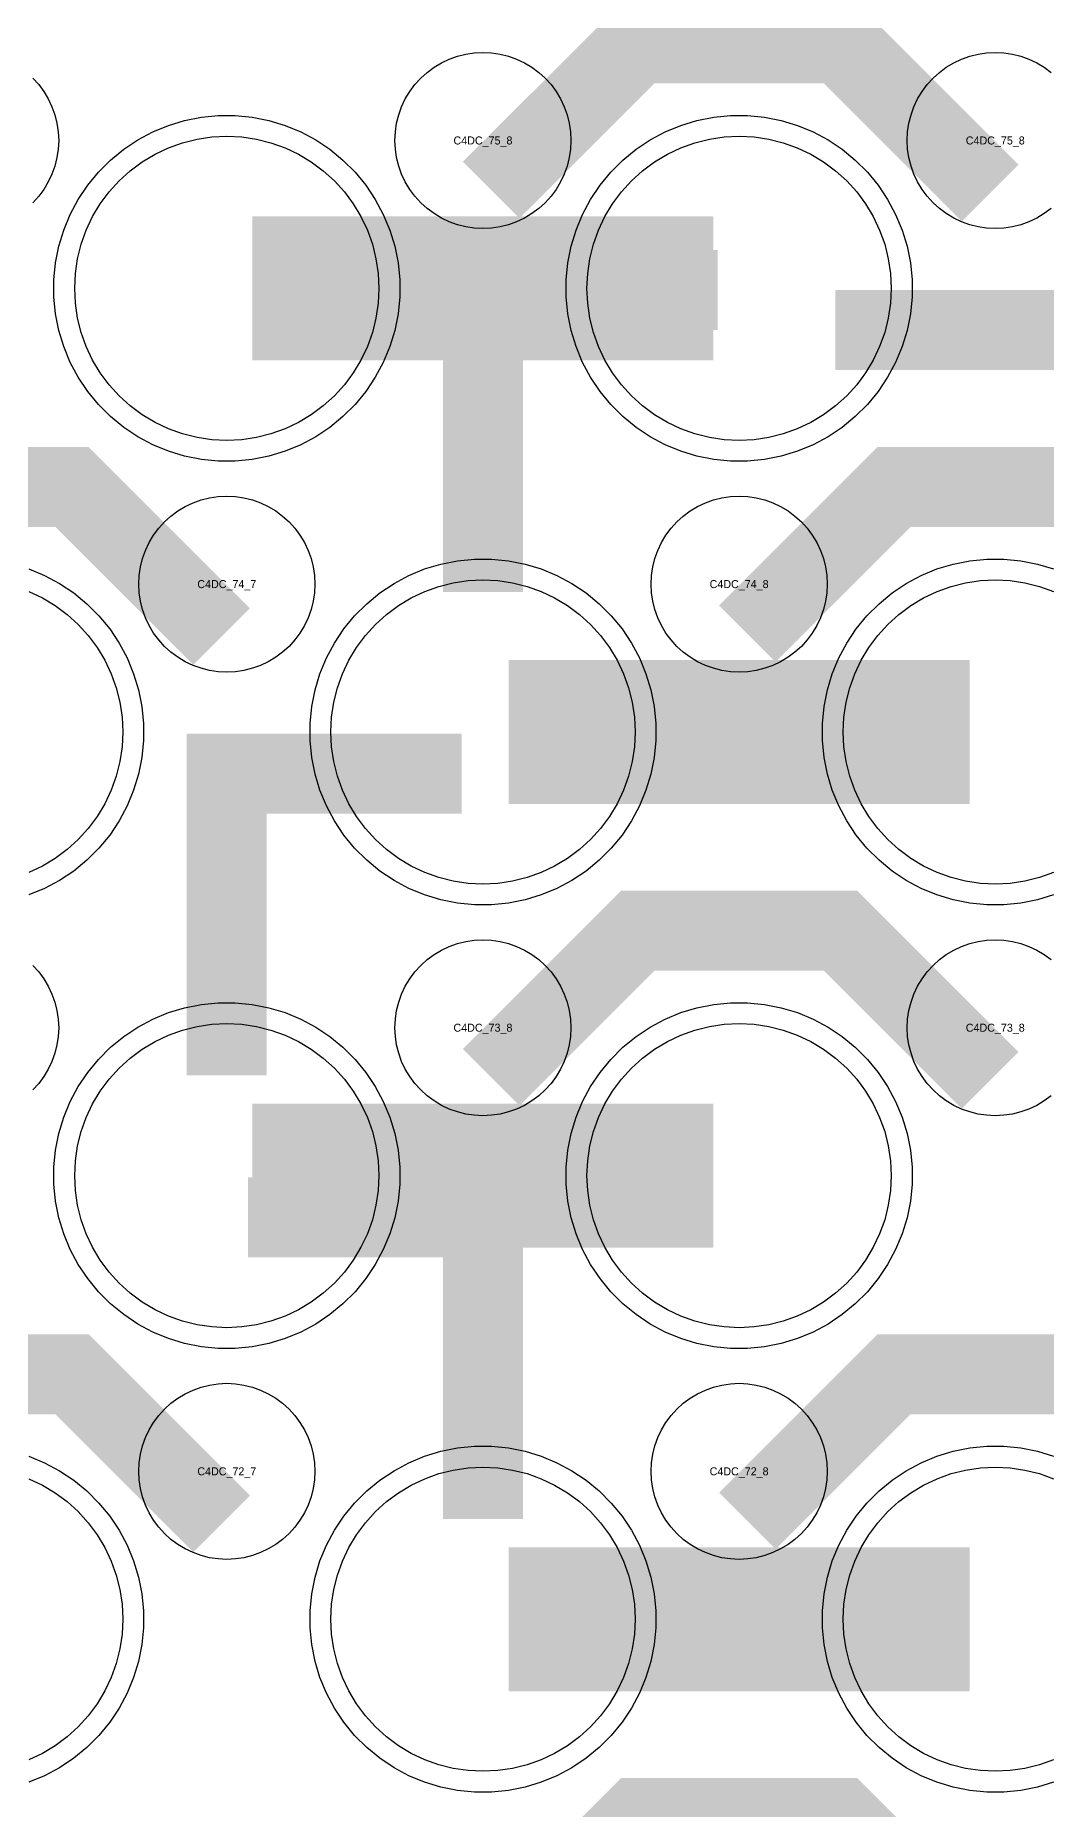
# Model space of a CAD drawing. Extents: x -11880 to 11880, y -14992 to 14992.
# Drawn here: x -9580 to -9264, y -4922 to -4368 of the extents above; entities that cross this region are included whole.
import ezdxf
from ezdxf.enums import TextEntityAlignment as Align

# ---------------------------------------------------------------- set-up
doc = ezdxf.new("R2010")
doc.units = 0
doc.header["$MEASUREMENT"] = 0
for name, color, linetype in [('GDS_775_DT_237', 138, 'CONTINUOUS'), ('RDL1_FS', 34, 'CONTINUOUS'), ('RDL_BS', 160, 'CONTINUOUS')]:
    doc.layers.add(name, color=color, linetype=linetype)

msp = doc.modelspace()

# ---------------------------------------------------------------- linework, layer by layer
at = {"layer": 'RDL1_FS', "color": 240, "true_color": 0xed1f24}
for points in [[(-9520, -4494.769), (-9524.657, -4494.54), (-9529.268, -4493.856), (-9533.791, -4492.724), (-9538.181, -4491.152), (-9542.395, -4489.16), (-9546.395, -4486.762), (-9550.14, -4483.984), (-9553.594, -4480.854), (-9556.724, -4477.4), (-9559.502, -4473.655), (-9561.9, -4469.655), (-9563.892, -4465.441), (-9565.464, -4461.051), (-9566.596, -4456.528), (-9567.28, -4451.917), (-9567.509, -4447.26), (-9567.28, -4442.603), (-9566.596, -4437.992), (-9565.464, -4433.469), (-9563.892, -4429.079), (-9561.9, -4424.865), (-9559.502, -4420.865), (-9556.724, -4417.12), (-9553.594, -4413.666), (-9550.14, -4410.536), (-9546.395, -4407.758), (-9542.395, -4405.36), (-9538.181, -4403.368), (-9533.791, -4401.796), (-9529.268, -4400.664), (-9524.657, -4399.98), (-9520, -4399.751), (-9515.343, -4399.98), (-9510.732, -4400.664), (-9506.209, -4401.796), (-9501.819, -4403.368), (-9497.605, -4405.36), (-9493.605, -4407.758), (-9489.86, -4410.536), (-9486.406, -4413.666), (-9483.276, -4417.12), (-9480.498, -4420.865), (-9478.1, -4424.865), (-9476.108, -4429.079), (-9474.536, -4433.469), (-9473.404, -4437.992), (-9472.72, -4442.603), (-9472.491, -4447.26), (-9472.72, -4451.917), (-9473.404, -4456.528), (-9474.536, -4461.051), (-9476.108, -4465.441), (-9478.1, -4469.655), (-9480.498, -4473.655), (-9483.276, -4477.4), (-9486.406, -4480.854), (-9489.86, -4483.984), (-9493.605, -4486.762), (-9497.605, -4489.16), (-9501.819, -4491.152), (-9506.209, -4492.724), (-9510.732, -4493.856), (-9515.343, -4494.54)], [(-9360, -4494.769), (-9364.657, -4494.54), (-9369.268, -4493.856), (-9373.791, -4492.724), (-9378.181, -4491.152), (-9382.395, -4489.16), (-9386.395, -4486.762), (-9390.14, -4483.984), (-9393.594, -4480.854), (-9396.724, -4477.4), (-9399.502, -4473.655), (-9401.9, -4469.655), (-9403.892, -4465.441), (-9405.464, -4461.051), (-9406.596, -4456.528), (-9407.28, -4451.917), (-9407.509, -4447.26), (-9407.28, -4442.603), (-9406.596, -4437.992), (-9405.464, -4433.469), (-9403.892, -4429.079), (-9401.9, -4424.865), (-9399.502, -4420.865), (-9396.724, -4417.12), (-9393.594, -4413.666), (-9390.14, -4410.536), (-9386.395, -4407.758), (-9382.395, -4405.36), (-9378.181, -4403.368), (-9373.791, -4401.796), (-9369.268, -4400.664), (-9364.657, -4399.98), (-9360, -4399.751), (-9355.343, -4399.98), (-9350.732, -4400.664), (-9346.209, -4401.796), (-9341.819, -4403.368), (-9337.605, -4405.36), (-9333.605, -4407.758), (-9329.86, -4410.536), (-9326.406, -4413.666), (-9323.276, -4417.12), (-9320.498, -4420.865), (-9318.1, -4424.865), (-9316.108, -4429.079), (-9314.536, -4433.469), (-9313.404, -4437.992), (-9312.72, -4442.603), (-9312.491, -4447.26), (-9312.72, -4451.917), (-9313.404, -4456.528), (-9314.536, -4461.051), (-9316.108, -4465.441), (-9318.1, -4469.655), (-9320.498, -4473.655), (-9323.276, -4477.4), (-9326.406, -4480.854), (-9329.86, -4483.984), (-9333.605, -4486.762), (-9337.605, -4489.16), (-9341.819, -4491.152), (-9346.209, -4492.724), (-9350.732, -4493.856), (-9355.343, -4494.54)], [(-9440, -4633.334), (-9444.657, -4633.105), (-9449.268, -4632.421), (-9453.791, -4631.289), (-9458.181, -4629.717), (-9462.395, -4627.725), (-9466.395, -4625.327), (-9470.14, -4622.549), (-9473.594, -4619.419), (-9476.724, -4615.965), (-9479.502, -4612.22), (-9481.9, -4608.22), (-9483.892, -4604.006), (-9485.464, -4599.616), (-9486.596, -4595.093), (-9487.28, -4590.482), (-9487.509, -4585.825), (-9487.28, -4581.168), (-9486.596, -4576.557), (-9485.464, -4572.034), (-9483.892, -4567.644), (-9481.9, -4563.43), (-9479.502, -4559.43), (-9476.724, -4555.685), (-9473.594, -4552.231), (-9470.14, -4549.101), (-9466.395, -4546.323), (-9462.395, -4543.925), (-9458.181, -4541.933), (-9453.791, -4540.361), (-9449.268, -4539.229), (-9444.657, -4538.545), (-9440, -4538.316), (-9435.343, -4538.545), (-9430.732, -4539.229), (-9426.209, -4540.361), (-9421.819, -4541.933), (-9417.605, -4543.925), (-9413.605, -4546.323), (-9409.86, -4549.101), (-9406.406, -4552.231), (-9403.276, -4555.685), (-9400.498, -4559.43), (-9398.1, -4563.43), (-9396.108, -4567.644), (-9394.536, -4572.034), (-9393.404, -4576.557), (-9392.72, -4581.168), (-9392.491, -4585.825), (-9392.72, -4590.482), (-9393.404, -4595.093), (-9394.536, -4599.616), (-9396.108, -4604.006), (-9398.1, -4608.22), (-9400.498, -4612.22), (-9403.276, -4615.965), (-9406.406, -4619.419), (-9409.86, -4622.549), (-9413.605, -4625.327), (-9417.605, -4627.725), (-9421.819, -4629.717), (-9426.209, -4631.289), (-9430.732, -4632.421), (-9435.343, -4633.105)], [(-9520, -4771.894), (-9524.657, -4771.665), (-9529.268, -4770.981), (-9533.791, -4769.849), (-9538.181, -4768.277), (-9542.395, -4766.285), (-9546.395, -4763.887), (-9550.14, -4761.109), (-9553.594, -4757.979), (-9556.724, -4754.525), (-9559.502, -4750.78), (-9561.9, -4746.78), (-9563.892, -4742.566), (-9565.464, -4738.176), (-9566.596, -4733.653), (-9567.28, -4729.042), (-9567.509, -4724.385), (-9567.28, -4719.728), (-9566.596, -4715.117), (-9565.464, -4710.594), (-9563.892, -4706.204), (-9561.9, -4701.99), (-9559.502, -4697.99), (-9556.724, -4694.245), (-9553.594, -4690.791), (-9550.14, -4687.661), (-9546.395, -4684.883), (-9542.395, -4682.485), (-9538.181, -4680.493), (-9533.791, -4678.921), (-9529.268, -4677.789), (-9524.657, -4677.105), (-9520, -4676.876), (-9515.343, -4677.105), (-9510.732, -4677.789), (-9506.209, -4678.921), (-9501.819, -4680.493), (-9497.605, -4682.485), (-9493.605, -4684.883), (-9489.86, -4687.661), (-9486.406, -4690.791), (-9483.276, -4694.245), (-9480.498, -4697.99), (-9478.1, -4701.99), (-9476.108, -4706.204), (-9474.536, -4710.594), (-9473.404, -4715.117), (-9472.72, -4719.728), (-9472.491, -4724.385), (-9472.72, -4729.042), (-9473.404, -4733.653), (-9474.536, -4738.176), (-9476.108, -4742.566), (-9478.1, -4746.78), (-9480.498, -4750.78), (-9483.276, -4754.525), (-9486.406, -4757.979), (-9489.86, -4761.109), (-9493.605, -4763.887), (-9497.605, -4766.285), (-9501.819, -4768.277), (-9506.209, -4769.849), (-9510.732, -4770.981), (-9515.343, -4771.665)], [(-9360, -4771.894), (-9364.657, -4771.665), (-9369.268, -4770.981), (-9373.791, -4769.849), (-9378.181, -4768.277), (-9382.395, -4766.285), (-9386.395, -4763.887), (-9390.14, -4761.109), (-9393.594, -4757.979), (-9396.724, -4754.525), (-9399.502, -4750.78), (-9401.9, -4746.78), (-9403.892, -4742.566), (-9405.464, -4738.176), (-9406.596, -4733.653), (-9407.28, -4729.042), (-9407.509, -4724.385), (-9407.28, -4719.728), (-9406.596, -4715.117), (-9405.464, -4710.594), (-9403.892, -4706.204), (-9401.9, -4701.99), (-9399.502, -4697.99), (-9396.724, -4694.245), (-9393.594, -4690.791), (-9390.14, -4687.661), (-9386.395, -4684.883), (-9382.395, -4682.485), (-9378.181, -4680.493), (-9373.791, -4678.921), (-9369.268, -4677.789), (-9364.657, -4677.105), (-9360, -4676.876), (-9355.343, -4677.105), (-9350.732, -4677.789), (-9346.209, -4678.921), (-9341.819, -4680.493), (-9337.605, -4682.485), (-9333.605, -4684.883), (-9329.86, -4687.661), (-9326.406, -4690.791), (-9323.276, -4694.245), (-9320.498, -4697.99), (-9318.1, -4701.99), (-9316.108, -4706.204), (-9314.536, -4710.594), (-9313.404, -4715.117), (-9312.72, -4719.728), (-9312.491, -4724.385), (-9312.72, -4729.042), (-9313.404, -4733.653), (-9314.536, -4738.176), (-9316.108, -4742.566), (-9318.1, -4746.78), (-9320.498, -4750.78), (-9323.276, -4754.525), (-9326.406, -4757.979), (-9329.86, -4761.109), (-9333.605, -4763.887), (-9337.605, -4766.285), (-9341.819, -4768.277), (-9346.209, -4769.849), (-9350.732, -4770.981), (-9355.343, -4771.665)], [(-9440, -4910.459), (-9444.657, -4910.23), (-9449.268, -4909.546), (-9453.791, -4908.414), (-9458.181, -4906.842), (-9462.395, -4904.85), (-9466.395, -4902.452), (-9470.14, -4899.674), (-9473.594, -4896.544), (-9476.724, -4893.09), (-9479.502, -4889.345), (-9481.9, -4885.345), (-9483.892, -4881.131), (-9485.464, -4876.741), (-9486.596, -4872.218), (-9487.28, -4867.607), (-9487.509, -4862.95), (-9487.28, -4858.293), (-9486.596, -4853.682), (-9485.464, -4849.159), (-9483.892, -4844.769), (-9481.9, -4840.555), (-9479.502, -4836.555), (-9476.724, -4832.81), (-9473.594, -4829.356), (-9470.14, -4826.226), (-9466.395, -4823.448), (-9462.395, -4821.05), (-9458.181, -4819.058), (-9453.791, -4817.486), (-9449.268, -4816.354), (-9444.657, -4815.67), (-9440, -4815.441), (-9435.343, -4815.67), (-9430.732, -4816.354), (-9426.209, -4817.486), (-9421.819, -4819.058), (-9417.605, -4821.05), (-9413.605, -4823.448), (-9409.86, -4826.226), (-9406.406, -4829.356), (-9403.276, -4832.81), (-9400.498, -4836.555), (-9398.1, -4840.555), (-9396.108, -4844.769), (-9394.536, -4849.159), (-9393.404, -4853.682), (-9392.72, -4858.293), (-9392.491, -4862.95), (-9392.72, -4867.607), (-9393.404, -4872.218), (-9394.536, -4876.741), (-9396.108, -4881.131), (-9398.1, -4885.345), (-9400.498, -4889.345), (-9403.276, -4893.09), (-9406.406, -4896.544), (-9409.86, -4899.674), (-9413.605, -4902.452), (-9417.605, -4904.85), (-9421.819, -4906.842), (-9426.209, -4908.414), (-9430.732, -4909.546), (-9435.343, -4910.23)]]:
    msp.add_lwpolyline(points, close=True, dxfattribs=at)
for points in [[(-9511.998, -4447.26, 45, 45, 0), (-9439.998, -4447.26, 45, 45, 0)], [(-9439.998, -4447.26, 45, 45, 0), (-9367.998, -4447.26, 45, 45, 0)], [(-9431.998, -4585.825, 45, 45, 0), (-9359.998, -4585.825, 45, 45, 0)], [(-9359.998, -4585.825, 45, 45, 0), (-9287.998, -4585.825, 45, 45, 0)], [(-9511.998, -4724.385, 45, 45, 0), (-9439.998, -4724.385, 45, 45, 0)], [(-9439.998, -4724.385, 45, 45, 0), (-9367.998, -4724.385, 45, 45, 0)], [(-9431.998, -4862.95, 45, 45, 0), (-9359.998, -4862.95, 45, 45, 0)], [(-9359.998, -4862.95, 45, 45, 0), (-9287.998, -4862.95, 45, 45, 0)]]:
    msp.add_lwpolyline(points, format="xyseb", dxfattribs=at)
at = {"layer": 'RDL1_FS'}
for points in [[(-9581.819, -4541.933), (-9577.605, -4543.925), (-9573.605, -4546.323), (-9569.86, -4549.101), (-9566.406, -4552.231), (-9563.276, -4555.685), (-9560.498, -4559.43), (-9558.1, -4563.43), (-9556.108, -4567.644), (-9554.536, -4572.034), (-9553.404, -4576.557), (-9552.72, -4581.168), (-9552.491, -4585.825), (-9552.72, -4590.482), (-9553.404, -4595.093), (-9554.536, -4599.616), (-9556.108, -4604.006), (-9558.1, -4608.22), (-9560.498, -4612.22), (-9563.276, -4615.965), (-9566.406, -4619.419), (-9569.86, -4622.549), (-9573.605, -4625.327), (-9577.605, -4627.725), (-9581.819, -4629.717)], [(-9581.819, -4819.058), (-9577.605, -4821.05), (-9573.605, -4823.448), (-9569.86, -4826.226), (-9566.406, -4829.356), (-9563.276, -4832.81), (-9560.498, -4836.555), (-9558.1, -4840.555), (-9556.108, -4844.769), (-9554.536, -4849.159), (-9553.404, -4853.682), (-9552.72, -4858.293), (-9552.491, -4862.95), (-9552.72, -4867.607), (-9553.404, -4872.218), (-9554.536, -4876.741), (-9556.108, -4881.131), (-9558.1, -4885.345), (-9560.498, -4889.345), (-9563.276, -4893.09), (-9566.406, -4896.544), (-9569.86, -4899.674), (-9573.605, -4902.452), (-9577.605, -4904.85), (-9581.819, -4906.842)]]:
    msp.add_lwpolyline(points, dxfattribs=at)
at = {"layer": 'RDL1_FS', "color": 240, "true_color": 0xed1f24}
for points in [[(-9261.819, -4629.717), (-9266.209, -4631.289), (-9270.732, -4632.421), (-9275.343, -4633.105), (-9280, -4633.334), (-9284.657, -4633.105), (-9289.268, -4632.421), (-9293.791, -4631.289), (-9298.181, -4629.717), (-9302.395, -4627.725), (-9306.395, -4625.327), (-9310.14, -4622.549), (-9313.594, -4619.419), (-9316.724, -4615.965), (-9319.502, -4612.22), (-9321.9, -4608.22), (-9323.892, -4604.006), (-9325.464, -4599.616), (-9326.596, -4595.093), (-9327.28, -4590.482), (-9327.509, -4585.825), (-9327.28, -4581.168), (-9326.596, -4576.557), (-9325.464, -4572.034), (-9323.892, -4567.644), (-9321.9, -4563.43), (-9319.502, -4559.43), (-9316.724, -4555.685), (-9313.594, -4552.231), (-9310.14, -4549.101), (-9306.395, -4546.323), (-9302.395, -4543.925), (-9298.181, -4541.933), (-9293.791, -4540.361), (-9289.268, -4539.229), (-9284.657, -4538.545), (-9280, -4538.316), (-9275.343, -4538.545), (-9270.732, -4539.229), (-9266.209, -4540.361), (-9261.819, -4541.933)], [(-9261.819, -4906.842), (-9266.209, -4908.414), (-9270.732, -4909.546), (-9275.343, -4910.23), (-9280, -4910.459), (-9284.657, -4910.23), (-9289.268, -4909.546), (-9293.791, -4908.414), (-9298.181, -4906.842), (-9302.395, -4904.85), (-9306.395, -4902.452), (-9310.14, -4899.674), (-9313.594, -4896.544), (-9316.724, -4893.09), (-9319.502, -4889.345), (-9321.9, -4885.345), (-9323.892, -4881.131), (-9325.464, -4876.741), (-9326.596, -4872.218), (-9327.28, -4867.607), (-9327.509, -4862.95), (-9327.28, -4858.293), (-9326.596, -4853.682), (-9325.464, -4849.159), (-9323.892, -4844.769), (-9321.9, -4840.555), (-9319.502, -4836.555), (-9316.724, -4832.81), (-9313.594, -4829.356), (-9310.14, -4826.226), (-9306.395, -4823.448), (-9302.395, -4821.05), (-9298.181, -4819.058), (-9293.791, -4817.486), (-9289.268, -4816.354), (-9284.657, -4815.67), (-9280, -4815.441), (-9275.343, -4815.67), (-9270.732, -4816.354), (-9266.209, -4817.486), (-9261.819, -4819.058)]]:
    msp.add_lwpolyline(points, dxfattribs=at)
at = {"layer": 'RDL_BS'}
for points in [[(-9437.438, -4416.574, 25, 25, 0), (-9391.623, -4370.759, 25, 25, 0), (-9358.07, -4370.759, 25, 25, 0)], [(-9281.599, -4417.473, 25, 25, 0), (-9328.313, -4370.759, 25, 25, 0), (-9358.071, -4370.759, 25, 25, 0)], [(-9521.599, -4556.038, 25, 25, 0), (-9568.313, -4509.324, 25, 25, 0), (-9598.071, -4509.324, 25, 25, 0)], [(-9357.438, -4555.139, 25, 25, 0), (-9311.623, -4509.324, 25, 25, 0), (-9278.07, -4509.324, 25, 25, 0)], [(-9201.599, -4556.038, 25, 25, 0), (-9248.313, -4509.324, 25, 25, 0), (-9278.071, -4509.324, 25, 25, 0)], [(-9437.438, -4693.699, 25, 25, 0), (-9391.623, -4647.884, 25, 25, 0), (-9358.07, -4647.884, 25, 25, 0)], [(-9281.599, -4694.598, 25, 25, 0), (-9328.313, -4647.884, 25, 25, 0), (-9358.071, -4647.884, 25, 25, 0)], [(-9521.599, -4833.163, 25, 25, 0), (-9568.313, -4786.449, 25, 25, 0), (-9598.071, -4786.449, 25, 25, 0)], [(-9357.438, -4832.264, 25, 25, 0), (-9311.623, -4786.449, 25, 25, 0), (-9278.07, -4786.449, 25, 25, 0)], [(-9201.599, -4833.163, 25, 25, 0), (-9248.313, -4786.449, 25, 25, 0), (-9278.071, -4786.449, 25, 25, 0)], [(-9437.438, -4970.829, 25, 25, 0), (-9391.623, -4925.014, 25, 25, 0), (-9358.07, -4925.014, 25, 25, 0)], [(-9281.599, -4971.728, 25, 25, 0), (-9328.313, -4925.014, 25, 25, 0), (-9358.071, -4925.014, 25, 25, 0)]]:
    msp.add_lwpolyline(points, format="xyseb", dxfattribs=at)
for points in [[(-9440, -4428.566), (-9442.693, -4428.434), (-9445.365, -4428.038), (-9447.984, -4427.381), (-9450.519, -4426.474), (-9452.956, -4425.322), (-9455.28, -4423.929), (-9457.443, -4422.326), (-9459.442, -4420.514), (-9461.254, -4418.515), (-9462.857, -4416.352), (-9464.25, -4414.028), (-9465.402, -4411.591), (-9466.309, -4409.056), (-9466.966, -4406.437), (-9467.362, -4403.765), (-9467.494, -4401.072), (-9467.362, -4398.379), (-9466.966, -4395.707), (-9466.309, -4393.088), (-9465.402, -4390.553), (-9464.25, -4388.116), (-9462.857, -4385.792), (-9461.254, -4383.629), (-9459.442, -4381.63), (-9457.443, -4379.818), (-9455.28, -4378.215), (-9452.956, -4376.822), (-9450.519, -4375.67), (-9447.984, -4374.763), (-9445.365, -4374.106), (-9442.693, -4373.71), (-9440, -4373.578), (-9437.307, -4373.71), (-9434.635, -4374.106), (-9432.016, -4374.763), (-9429.481, -4375.67), (-9427.044, -4376.822), (-9424.72, -4378.215), (-9422.557, -4379.818), (-9420.558, -4381.63), (-9418.746, -4383.629), (-9417.143, -4385.792), (-9415.75, -4388.116), (-9414.598, -4390.553), (-9413.691, -4393.088), (-9413.034, -4395.707), (-9412.638, -4398.379), (-9412.506, -4401.072), (-9412.638, -4403.765), (-9413.034, -4406.437), (-9413.691, -4409.056), (-9414.598, -4411.591), (-9415.75, -4414.028), (-9417.143, -4416.352), (-9418.746, -4418.515), (-9420.558, -4420.514), (-9422.557, -4422.326), (-9424.72, -4423.929), (-9427.044, -4425.322), (-9429.481, -4426.474), (-9432.016, -4427.381), (-9434.635, -4428.038), (-9437.307, -4428.434)], [(-9520, -4567.131), (-9522.693, -4566.999), (-9525.365, -4566.603), (-9527.984, -4565.946), (-9530.519, -4565.039), (-9532.956, -4563.887), (-9535.28, -4562.494), (-9537.443, -4560.891), (-9539.442, -4559.079), (-9541.254, -4557.08), (-9542.857, -4554.917), (-9544.25, -4552.593), (-9545.402, -4550.156), (-9546.309, -4547.621), (-9546.966, -4545.002), (-9547.362, -4542.33), (-9547.494, -4539.637), (-9547.362, -4536.944), (-9546.966, -4534.272), (-9546.309, -4531.653), (-9545.402, -4529.118), (-9544.25, -4526.681), (-9542.857, -4524.357), (-9541.254, -4522.194), (-9539.442, -4520.195), (-9537.443, -4518.383), (-9535.28, -4516.78), (-9532.956, -4515.387), (-9530.519, -4514.235), (-9527.984, -4513.328), (-9525.365, -4512.671), (-9522.693, -4512.275), (-9520, -4512.143), (-9517.307, -4512.275), (-9514.635, -4512.671), (-9512.016, -4513.328), (-9509.481, -4514.235), (-9507.044, -4515.387), (-9504.72, -4516.78), (-9502.557, -4518.383), (-9500.558, -4520.195), (-9498.746, -4522.194), (-9497.143, -4524.357), (-9495.75, -4526.681), (-9494.598, -4529.118), (-9493.691, -4531.653), (-9493.034, -4534.272), (-9492.638, -4536.944), (-9492.506, -4539.637), (-9492.638, -4542.33), (-9493.034, -4545.002), (-9493.691, -4547.621), (-9494.598, -4550.156), (-9495.75, -4552.593), (-9497.143, -4554.917), (-9498.746, -4557.08), (-9500.558, -4559.079), (-9502.557, -4560.891), (-9504.72, -4562.494), (-9507.044, -4563.887), (-9509.481, -4565.039), (-9512.016, -4565.946), (-9514.635, -4566.603), (-9517.307, -4566.999)], [(-9360, -4567.131), (-9362.693, -4566.999), (-9365.365, -4566.603), (-9367.984, -4565.946), (-9370.519, -4565.039), (-9372.956, -4563.887), (-9375.28, -4562.494), (-9377.443, -4560.891), (-9379.442, -4559.079), (-9381.254, -4557.08), (-9382.857, -4554.917), (-9384.25, -4552.593), (-9385.402, -4550.156), (-9386.309, -4547.621), (-9386.966, -4545.002), (-9387.362, -4542.33), (-9387.494, -4539.637), (-9387.362, -4536.944), (-9386.966, -4534.272), (-9386.309, -4531.653), (-9385.402, -4529.118), (-9384.25, -4526.681), (-9382.857, -4524.357), (-9381.254, -4522.194), (-9379.442, -4520.195), (-9377.443, -4518.383), (-9375.28, -4516.78), (-9372.956, -4515.387), (-9370.519, -4514.235), (-9367.984, -4513.328), (-9365.365, -4512.671), (-9362.693, -4512.275), (-9360, -4512.143), (-9357.307, -4512.275), (-9354.635, -4512.671), (-9352.016, -4513.328), (-9349.481, -4514.235), (-9347.044, -4515.387), (-9344.72, -4516.78), (-9342.557, -4518.383), (-9340.558, -4520.195), (-9338.746, -4522.194), (-9337.143, -4524.357), (-9335.75, -4526.681), (-9334.598, -4529.118), (-9333.691, -4531.653), (-9333.034, -4534.272), (-9332.638, -4536.944), (-9332.506, -4539.637), (-9332.638, -4542.33), (-9333.034, -4545.002), (-9333.691, -4547.621), (-9334.598, -4550.156), (-9335.75, -4552.593), (-9337.143, -4554.917), (-9338.746, -4557.08), (-9340.558, -4559.079), (-9342.557, -4560.891), (-9344.72, -4562.494), (-9347.044, -4563.887), (-9349.481, -4565.039), (-9352.016, -4565.946), (-9354.635, -4566.603), (-9357.307, -4566.999)], [(-9440, -4705.691), (-9442.693, -4705.559), (-9445.365, -4705.163), (-9447.984, -4704.506), (-9450.519, -4703.599), (-9452.956, -4702.447), (-9455.28, -4701.054), (-9457.443, -4699.451), (-9459.442, -4697.639), (-9461.254, -4695.64), (-9462.857, -4693.477), (-9464.25, -4691.153), (-9465.402, -4688.716), (-9466.309, -4686.181), (-9466.966, -4683.562), (-9467.362, -4680.89), (-9467.494, -4678.197), (-9467.362, -4675.504), (-9466.966, -4672.832), (-9466.309, -4670.213), (-9465.402, -4667.678), (-9464.25, -4665.241), (-9462.857, -4662.917), (-9461.254, -4660.754), (-9459.442, -4658.755), (-9457.443, -4656.943), (-9455.28, -4655.34), (-9452.956, -4653.947), (-9450.519, -4652.795), (-9447.984, -4651.888), (-9445.365, -4651.231), (-9442.693, -4650.835), (-9440, -4650.703), (-9437.307, -4650.835), (-9434.635, -4651.231), (-9432.016, -4651.888), (-9429.481, -4652.795), (-9427.044, -4653.947), (-9424.72, -4655.34), (-9422.557, -4656.943), (-9420.558, -4658.755), (-9418.746, -4660.754), (-9417.143, -4662.917), (-9415.75, -4665.241), (-9414.598, -4667.678), (-9413.691, -4670.213), (-9413.034, -4672.832), (-9412.638, -4675.504), (-9412.506, -4678.197), (-9412.638, -4680.89), (-9413.034, -4683.562), (-9413.691, -4686.181), (-9414.598, -4688.716), (-9415.75, -4691.153), (-9417.143, -4693.477), (-9418.746, -4695.64), (-9420.558, -4697.639), (-9422.557, -4699.451), (-9424.72, -4701.054), (-9427.044, -4702.447), (-9429.481, -4703.599), (-9432.016, -4704.506), (-9434.635, -4705.163), (-9437.307, -4705.559)], [(-9520, -4844.256), (-9522.693, -4844.124), (-9525.365, -4843.728), (-9527.984, -4843.071), (-9530.519, -4842.164), (-9532.956, -4841.012), (-9535.28, -4839.619), (-9537.443, -4838.016), (-9539.442, -4836.204), (-9541.254, -4834.205), (-9542.857, -4832.042), (-9544.25, -4829.718), (-9545.402, -4827.281), (-9546.309, -4824.746), (-9546.966, -4822.127), (-9547.362, -4819.455), (-9547.494, -4816.762), (-9547.362, -4814.069), (-9546.966, -4811.397), (-9546.309, -4808.778), (-9545.402, -4806.243), (-9544.25, -4803.806), (-9542.857, -4801.482), (-9541.254, -4799.319), (-9539.442, -4797.32), (-9537.443, -4795.508), (-9535.28, -4793.905), (-9532.956, -4792.512), (-9530.519, -4791.36), (-9527.984, -4790.453), (-9525.365, -4789.796), (-9522.693, -4789.4), (-9520, -4789.268), (-9517.307, -4789.4), (-9514.635, -4789.796), (-9512.016, -4790.453), (-9509.481, -4791.36), (-9507.044, -4792.512), (-9504.72, -4793.905), (-9502.557, -4795.508), (-9500.558, -4797.32), (-9498.746, -4799.319), (-9497.143, -4801.482), (-9495.75, -4803.806), (-9494.598, -4806.243), (-9493.691, -4808.778), (-9493.034, -4811.397), (-9492.638, -4814.069), (-9492.506, -4816.762), (-9492.638, -4819.455), (-9493.034, -4822.127), (-9493.691, -4824.746), (-9494.598, -4827.281), (-9495.75, -4829.718), (-9497.143, -4832.042), (-9498.746, -4834.205), (-9500.558, -4836.204), (-9502.557, -4838.016), (-9504.72, -4839.619), (-9507.044, -4841.012), (-9509.481, -4842.164), (-9512.016, -4843.071), (-9514.635, -4843.728), (-9517.307, -4844.124)], [(-9360, -4844.256), (-9362.693, -4844.124), (-9365.365, -4843.728), (-9367.984, -4843.071), (-9370.519, -4842.164), (-9372.956, -4841.012), (-9375.28, -4839.619), (-9377.443, -4838.016), (-9379.442, -4836.204), (-9381.254, -4834.205), (-9382.857, -4832.042), (-9384.25, -4829.718), (-9385.402, -4827.281), (-9386.309, -4824.746), (-9386.966, -4822.127), (-9387.362, -4819.455), (-9387.494, -4816.762), (-9387.362, -4814.069), (-9386.966, -4811.397), (-9386.309, -4808.778), (-9385.402, -4806.243), (-9384.25, -4803.806), (-9382.857, -4801.482), (-9381.254, -4799.319), (-9379.442, -4797.32), (-9377.443, -4795.508), (-9375.28, -4793.905), (-9372.956, -4792.512), (-9370.519, -4791.36), (-9367.984, -4790.453), (-9365.365, -4789.796), (-9362.693, -4789.4), (-9360, -4789.268), (-9357.307, -4789.4), (-9354.635, -4789.796), (-9352.016, -4790.453), (-9349.481, -4791.36), (-9347.044, -4792.512), (-9344.72, -4793.905), (-9342.557, -4795.508), (-9340.558, -4797.32), (-9338.746, -4799.319), (-9337.143, -4801.482), (-9335.75, -4803.806), (-9334.598, -4806.243), (-9333.691, -4808.778), (-9333.034, -4811.397), (-9332.638, -4814.069), (-9332.506, -4816.762), (-9332.638, -4819.455), (-9333.034, -4822.127), (-9333.691, -4824.746), (-9334.598, -4827.281), (-9335.75, -4829.718), (-9337.143, -4832.042), (-9338.746, -4834.205), (-9340.558, -4836.204), (-9342.557, -4838.016), (-9344.72, -4839.619), (-9347.044, -4841.012), (-9349.481, -4842.164), (-9352.016, -4843.071), (-9354.635, -4843.728), (-9357.307, -4844.124)]]:
    msp.add_lwpolyline(points, close=True, dxfattribs=at)
for points in [[(-9262.557, -4422.326), (-9264.72, -4423.929), (-9267.044, -4425.322), (-9269.481, -4426.474), (-9272.016, -4427.381), (-9274.635, -4428.038), (-9277.307, -4428.434), (-9280, -4428.566), (-9282.693, -4428.434), (-9285.365, -4428.038), (-9287.984, -4427.381), (-9290.519, -4426.474), (-9292.956, -4425.322), (-9295.28, -4423.929), (-9297.443, -4422.326), (-9299.442, -4420.514), (-9301.254, -4418.515), (-9302.857, -4416.352), (-9304.25, -4414.028), (-9305.402, -4411.591), (-9306.309, -4409.056), (-9306.966, -4406.437), (-9307.362, -4403.765), (-9307.494, -4401.072), (-9307.362, -4398.379), (-9306.966, -4395.707), (-9306.309, -4393.088), (-9305.402, -4390.553), (-9304.25, -4388.116), (-9302.857, -4385.792), (-9301.254, -4383.629), (-9299.442, -4381.63), (-9297.443, -4379.818), (-9295.28, -4378.215), (-9292.956, -4376.822), (-9290.519, -4375.67), (-9287.984, -4374.763), (-9285.365, -4374.106), (-9282.693, -4373.71), (-9280, -4373.578), (-9277.307, -4373.71), (-9274.635, -4374.106), (-9272.016, -4374.763), (-9269.481, -4375.67), (-9267.044, -4376.822), (-9264.72, -4378.215), (-9262.557, -4379.818)], [(-9580.558, -4381.63), (-9578.746, -4383.629), (-9577.143, -4385.792), (-9575.75, -4388.116), (-9574.598, -4390.553), (-9573.691, -4393.088), (-9573.034, -4395.707), (-9572.638, -4398.379), (-9572.506, -4401.072), (-9572.638, -4403.765), (-9573.034, -4406.437), (-9573.691, -4409.056), (-9574.598, -4411.591), (-9575.75, -4414.028), (-9577.143, -4416.352), (-9578.746, -4418.515), (-9580.558, -4420.514)], [(-9581.795, -4534.919), (-9576.885, -4536.95), (-9572.223, -4539.442), (-9567.809, -4542.389), (-9563.708, -4545.751), (-9559.926, -4549.533), (-9556.564, -4553.634), (-9553.617, -4558.048), (-9551.125, -4562.71), (-9549.094, -4567.62), (-9547.563, -4572.66), (-9546.517, -4577.887), (-9546, -4583.181), (-9546, -4588.469), (-9546.517, -4593.763), (-9547.563, -4598.99), (-9549.094, -4604.03), (-9551.125, -4608.94), (-9553.617, -4613.602), (-9556.564, -4618.016), (-9559.926, -4622.117), (-9563.708, -4625.899), (-9567.809, -4629.261), (-9572.223, -4632.208), (-9576.885, -4634.7), (-9581.795, -4636.731)], [(-9262.557, -4699.451), (-9264.72, -4701.054), (-9267.044, -4702.447), (-9269.481, -4703.599), (-9272.016, -4704.506), (-9274.635, -4705.163), (-9277.307, -4705.559), (-9280, -4705.691), (-9282.693, -4705.559), (-9285.365, -4705.163), (-9287.984, -4704.506), (-9290.519, -4703.599), (-9292.956, -4702.447), (-9295.28, -4701.054), (-9297.443, -4699.451), (-9299.442, -4697.639), (-9301.254, -4695.64), (-9302.857, -4693.477), (-9304.25, -4691.153), (-9305.402, -4688.716), (-9306.309, -4686.181), (-9306.966, -4683.562), (-9307.362, -4680.89), (-9307.494, -4678.197), (-9307.362, -4675.504), (-9306.966, -4672.832), (-9306.309, -4670.213), (-9305.402, -4667.678), (-9304.25, -4665.241), (-9302.857, -4662.917), (-9301.254, -4660.754), (-9299.442, -4658.755), (-9297.443, -4656.943), (-9295.28, -4655.34), (-9292.956, -4653.947), (-9290.519, -4652.795), (-9287.984, -4651.888), (-9285.365, -4651.231), (-9282.693, -4650.835), (-9280, -4650.703), (-9277.307, -4650.835), (-9274.635, -4651.231), (-9272.016, -4651.888), (-9269.481, -4652.795), (-9267.044, -4653.947), (-9264.72, -4655.34), (-9262.557, -4656.943)], [(-9580.558, -4658.755), (-9578.746, -4660.754), (-9577.143, -4662.917), (-9575.75, -4665.241), (-9574.598, -4667.678), (-9573.691, -4670.213), (-9573.034, -4672.832), (-9572.638, -4675.504), (-9572.506, -4678.197), (-9572.638, -4680.89), (-9573.034, -4683.562), (-9573.691, -4686.181), (-9574.598, -4688.716), (-9575.75, -4691.153), (-9577.143, -4693.477), (-9578.746, -4695.64), (-9580.558, -4697.639)], [(-9581.795, -4812.044), (-9576.885, -4814.075), (-9572.223, -4816.567), (-9567.809, -4819.514), (-9563.708, -4822.876), (-9559.926, -4826.658), (-9556.564, -4830.759), (-9553.617, -4835.173), (-9551.125, -4839.835), (-9549.094, -4844.745), (-9547.563, -4849.785), (-9546.517, -4855.012), (-9546, -4860.306), (-9546, -4865.594), (-9546.517, -4870.888), (-9547.563, -4876.115), (-9549.094, -4881.155), (-9551.125, -4886.065), (-9553.617, -4890.727), (-9556.564, -4895.141), (-9559.926, -4899.242), (-9563.708, -4903.024), (-9567.809, -4906.386), (-9572.223, -4909.333), (-9576.885, -4911.825), (-9581.795, -4913.856)]]:
    msp.add_lwpolyline(points, dxfattribs=at)
at = {"layer": 'RDL_BS', "color": 240, "true_color": 0xed1f24}
for points in [[(-9522.644, -4501.26), (-9527.938, -4500.743), (-9533.165, -4499.697), (-9538.205, -4498.166), (-9543.115, -4496.135), (-9547.777, -4493.643), (-9552.191, -4490.696), (-9556.292, -4487.334), (-9560.074, -4483.552), (-9563.436, -4479.451), (-9566.383, -4475.037), (-9568.875, -4470.375), (-9570.906, -4465.465), (-9572.437, -4460.425), (-9573.483, -4455.198), (-9574, -4449.904), (-9574, -4444.616), (-9573.483, -4439.322), (-9572.437, -4434.095), (-9570.906, -4429.055), (-9568.875, -4424.145), (-9566.383, -4419.483), (-9563.436, -4415.069), (-9560.074, -4410.968), (-9556.292, -4407.186), (-9552.191, -4403.824), (-9547.777, -4400.877), (-9543.115, -4398.385), (-9538.205, -4396.354), (-9533.165, -4394.823), (-9527.938, -4393.777), (-9522.644, -4393.26), (-9517.356, -4393.26), (-9512.062, -4393.777), (-9506.835, -4394.823), (-9501.795, -4396.354), (-9496.885, -4398.385), (-9492.223, -4400.877), (-9487.809, -4403.824), (-9483.708, -4407.186), (-9479.926, -4410.968), (-9476.564, -4415.069), (-9473.617, -4419.483), (-9471.125, -4424.145), (-9469.094, -4429.055), (-9467.563, -4434.095), (-9466.517, -4439.322), (-9466, -4444.616), (-9466, -4449.904), (-9466.517, -4455.198), (-9467.563, -4460.425), (-9469.094, -4465.465), (-9471.125, -4470.375), (-9473.617, -4475.037), (-9476.564, -4479.451), (-9479.926, -4483.552), (-9483.708, -4487.334), (-9487.809, -4490.696), (-9492.223, -4493.643), (-9496.885, -4496.135), (-9501.795, -4498.166), (-9506.835, -4499.697), (-9512.062, -4500.743), (-9517.356, -4501.26)], [(-9362.644, -4501.26), (-9367.938, -4500.743), (-9373.165, -4499.697), (-9378.205, -4498.166), (-9383.115, -4496.135), (-9387.777, -4493.643), (-9392.191, -4490.696), (-9396.292, -4487.334), (-9400.074, -4483.552), (-9403.436, -4479.451), (-9406.383, -4475.037), (-9408.875, -4470.375), (-9410.906, -4465.465), (-9412.437, -4460.425), (-9413.483, -4455.198), (-9414, -4449.904), (-9414, -4444.616), (-9413.483, -4439.322), (-9412.437, -4434.095), (-9410.906, -4429.055), (-9408.875, -4424.145), (-9406.383, -4419.483), (-9403.436, -4415.069), (-9400.074, -4410.968), (-9396.292, -4407.186), (-9392.191, -4403.824), (-9387.777, -4400.877), (-9383.115, -4398.385), (-9378.205, -4396.354), (-9373.165, -4394.823), (-9367.938, -4393.777), (-9362.644, -4393.26), (-9357.356, -4393.26), (-9352.062, -4393.777), (-9346.835, -4394.823), (-9341.795, -4396.354), (-9336.885, -4398.385), (-9332.223, -4400.877), (-9327.809, -4403.824), (-9323.708, -4407.186), (-9319.926, -4410.968), (-9316.564, -4415.069), (-9313.617, -4419.483), (-9311.125, -4424.145), (-9309.094, -4429.055), (-9307.563, -4434.095), (-9306.517, -4439.322), (-9306, -4444.616), (-9306, -4449.904), (-9306.517, -4455.198), (-9307.563, -4460.425), (-9309.094, -4465.465), (-9311.125, -4470.375), (-9313.617, -4475.037), (-9316.564, -4479.451), (-9319.926, -4483.552), (-9323.708, -4487.334), (-9327.809, -4490.696), (-9332.223, -4493.643), (-9336.885, -4496.135), (-9341.795, -4498.166), (-9346.835, -4499.697), (-9352.062, -4500.743), (-9357.356, -4501.26)], [(-9442.644, -4639.825), (-9447.938, -4639.308), (-9453.165, -4638.262), (-9458.205, -4636.731), (-9463.115, -4634.7), (-9467.777, -4632.208), (-9472.191, -4629.261), (-9476.292, -4625.899), (-9480.074, -4622.117), (-9483.436, -4618.016), (-9486.383, -4613.602), (-9488.875, -4608.94), (-9490.906, -4604.03), (-9492.437, -4598.99), (-9493.483, -4593.763), (-9494, -4588.469), (-9494, -4583.181), (-9493.483, -4577.887), (-9492.437, -4572.66), (-9490.906, -4567.62), (-9488.875, -4562.71), (-9486.383, -4558.048), (-9483.436, -4553.634), (-9480.074, -4549.533), (-9476.292, -4545.751), (-9472.191, -4542.389), (-9467.777, -4539.442), (-9463.115, -4536.95), (-9458.205, -4534.919), (-9453.165, -4533.388), (-9447.938, -4532.342), (-9442.644, -4531.825), (-9437.356, -4531.825), (-9432.062, -4532.342), (-9426.835, -4533.388), (-9421.795, -4534.919), (-9416.885, -4536.95), (-9412.223, -4539.442), (-9407.809, -4542.389), (-9403.708, -4545.751), (-9399.926, -4549.533), (-9396.564, -4553.634), (-9393.617, -4558.048), (-9391.125, -4562.71), (-9389.094, -4567.62), (-9387.563, -4572.66), (-9386.517, -4577.887), (-9386, -4583.181), (-9386, -4588.469), (-9386.517, -4593.763), (-9387.563, -4598.99), (-9389.094, -4604.03), (-9391.125, -4608.94), (-9393.617, -4613.602), (-9396.564, -4618.016), (-9399.926, -4622.117), (-9403.708, -4625.899), (-9407.809, -4629.261), (-9412.223, -4632.208), (-9416.885, -4634.7), (-9421.795, -4636.731), (-9426.835, -4638.262), (-9432.062, -4639.308), (-9437.356, -4639.825)], [(-9522.644, -4778.385), (-9527.938, -4777.868), (-9533.165, -4776.822), (-9538.205, -4775.291), (-9543.115, -4773.26), (-9547.777, -4770.768), (-9552.191, -4767.821), (-9556.292, -4764.459), (-9560.074, -4760.677), (-9563.436, -4756.576), (-9566.383, -4752.162), (-9568.875, -4747.5), (-9570.906, -4742.59), (-9572.437, -4737.55), (-9573.483, -4732.323), (-9574, -4727.029), (-9574, -4721.741), (-9573.483, -4716.447), (-9572.437, -4711.22), (-9570.906, -4706.18), (-9568.875, -4701.27), (-9566.383, -4696.608), (-9563.436, -4692.194), (-9560.074, -4688.093), (-9556.292, -4684.311), (-9552.191, -4680.949), (-9547.777, -4678.002), (-9543.115, -4675.51), (-9538.205, -4673.479), (-9533.165, -4671.948), (-9527.938, -4670.902), (-9522.644, -4670.385), (-9517.356, -4670.385), (-9512.062, -4670.902), (-9506.835, -4671.948), (-9501.795, -4673.479), (-9496.885, -4675.51), (-9492.223, -4678.002), (-9487.809, -4680.949), (-9483.708, -4684.311), (-9479.926, -4688.093), (-9476.564, -4692.194), (-9473.617, -4696.608), (-9471.125, -4701.27), (-9469.094, -4706.18), (-9467.563, -4711.22), (-9466.517, -4716.447), (-9466, -4721.741), (-9466, -4727.029), (-9466.517, -4732.323), (-9467.563, -4737.55), (-9469.094, -4742.59), (-9471.125, -4747.5), (-9473.617, -4752.162), (-9476.564, -4756.576), (-9479.926, -4760.677), (-9483.708, -4764.459), (-9487.809, -4767.821), (-9492.223, -4770.768), (-9496.885, -4773.26), (-9501.795, -4775.291), (-9506.835, -4776.822), (-9512.062, -4777.868), (-9517.356, -4778.385)], [(-9362.644, -4778.385), (-9367.938, -4777.868), (-9373.165, -4776.822), (-9378.205, -4775.291), (-9383.115, -4773.26), (-9387.777, -4770.768), (-9392.191, -4767.821), (-9396.292, -4764.459), (-9400.074, -4760.677), (-9403.436, -4756.576), (-9406.383, -4752.162), (-9408.875, -4747.5), (-9410.906, -4742.59), (-9412.437, -4737.55), (-9413.483, -4732.323), (-9414, -4727.029), (-9414, -4721.741), (-9413.483, -4716.447), (-9412.437, -4711.22), (-9410.906, -4706.18), (-9408.875, -4701.27), (-9406.383, -4696.608), (-9403.436, -4692.194), (-9400.074, -4688.093), (-9396.292, -4684.311), (-9392.191, -4680.949), (-9387.777, -4678.002), (-9383.115, -4675.51), (-9378.205, -4673.479), (-9373.165, -4671.948), (-9367.938, -4670.902), (-9362.644, -4670.385), (-9357.356, -4670.385), (-9352.062, -4670.902), (-9346.835, -4671.948), (-9341.795, -4673.479), (-9336.885, -4675.51), (-9332.223, -4678.002), (-9327.809, -4680.949), (-9323.708, -4684.311), (-9319.926, -4688.093), (-9316.564, -4692.194), (-9313.617, -4696.608), (-9311.125, -4701.27), (-9309.094, -4706.18), (-9307.563, -4711.22), (-9306.517, -4716.447), (-9306, -4721.741), (-9306, -4727.029), (-9306.517, -4732.323), (-9307.563, -4737.55), (-9309.094, -4742.59), (-9311.125, -4747.5), (-9313.617, -4752.162), (-9316.564, -4756.576), (-9319.926, -4760.677), (-9323.708, -4764.459), (-9327.809, -4767.821), (-9332.223, -4770.768), (-9336.885, -4773.26), (-9341.795, -4775.291), (-9346.835, -4776.822), (-9352.062, -4777.868), (-9357.356, -4778.385)], [(-9442.644, -4916.95), (-9447.938, -4916.433), (-9453.165, -4915.387), (-9458.205, -4913.856), (-9463.115, -4911.825), (-9467.777, -4909.333), (-9472.191, -4906.386), (-9476.292, -4903.024), (-9480.074, -4899.242), (-9483.436, -4895.141), (-9486.383, -4890.727), (-9488.875, -4886.065), (-9490.906, -4881.155), (-9492.437, -4876.115), (-9493.483, -4870.888), (-9494, -4865.594), (-9494, -4860.306), (-9493.483, -4855.012), (-9492.437, -4849.785), (-9490.906, -4844.745), (-9488.875, -4839.835), (-9486.383, -4835.173), (-9483.436, -4830.759), (-9480.074, -4826.658), (-9476.292, -4822.876), (-9472.191, -4819.514), (-9467.777, -4816.567), (-9463.115, -4814.075), (-9458.205, -4812.044), (-9453.165, -4810.513), (-9447.938, -4809.467), (-9442.644, -4808.95), (-9437.356, -4808.95), (-9432.062, -4809.467), (-9426.835, -4810.513), (-9421.795, -4812.044), (-9416.885, -4814.075), (-9412.223, -4816.567), (-9407.809, -4819.514), (-9403.708, -4822.876), (-9399.926, -4826.658), (-9396.564, -4830.759), (-9393.617, -4835.173), (-9391.125, -4839.835), (-9389.094, -4844.745), (-9387.563, -4849.785), (-9386.517, -4855.012), (-9386, -4860.306), (-9386, -4865.594), (-9386.517, -4870.888), (-9387.563, -4876.115), (-9389.094, -4881.155), (-9391.125, -4886.065), (-9393.617, -4890.727), (-9396.564, -4895.141), (-9399.926, -4899.242), (-9403.708, -4903.024), (-9407.809, -4906.386), (-9412.223, -4909.333), (-9416.885, -4911.825), (-9421.795, -4913.856), (-9426.835, -4915.387), (-9432.062, -4916.433), (-9437.356, -4916.95)]]:
    msp.add_lwpolyline(points, close=True, dxfattribs=at)
for points in [[(-9440, -4542.055, 25, 25, 0), (-9440, -4435.278, 25, 25, 0)], [(-9452.5, -4447.778, 25, 25, 0), (-9366.667, -4447.778, 25, 25, 0)], [(-9412.944, -4447.778, 25, 25, 0), (-9371.74, -4447.778, 25, 25, 0)], [(-9329.984, -4460.273, 25, 25, 0), (-9220.719, -4460.273, 25, 25, 0)], [(-9440, -4465.747, 25, 25, 0), (-9440, -4511.367, 25, 25, 0)], [(-9520, -4693.115, 25, 25, 0), (-9520, -4586.338, 25, 25, 0)], [(-9532.5, -4598.838, 25, 25, 0), (-9446.667, -4598.838, 25, 25, 0)], [(-9492.944, -4598.838, 25, 25, 0), (-9451.74, -4598.838, 25, 25, 0)], [(-9520, -4616.807, 25, 25, 0), (-9520, -4662.427, 25, 25, 0)], [(-9440, -4831.68, 25, 25, 0), (-9440, -4724.903, 25, 25, 0)], [(-9427.5, -4737.403, 25, 25, 0), (-9513.333, -4737.403, 25, 25, 0)]]:
    msp.add_lwpolyline(points, format="xyseb", dxfattribs=at)
for points in [[(-9261.795, -4636.731), (-9266.835, -4638.262), (-9272.062, -4639.308), (-9277.356, -4639.825), (-9282.644, -4639.825), (-9287.938, -4639.308), (-9293.165, -4638.262), (-9298.205, -4636.731), (-9303.115, -4634.7), (-9307.777, -4632.208), (-9312.191, -4629.261), (-9316.292, -4625.899), (-9320.074, -4622.117), (-9323.436, -4618.016), (-9326.383, -4613.602), (-9328.875, -4608.94), (-9330.906, -4604.03), (-9332.437, -4598.99), (-9333.483, -4593.763), (-9334, -4588.469), (-9334, -4583.181), (-9333.483, -4577.887), (-9332.437, -4572.66), (-9330.906, -4567.62), (-9328.875, -4562.71), (-9326.383, -4558.048), (-9323.436, -4553.634), (-9320.074, -4549.533), (-9316.292, -4545.751), (-9312.191, -4542.389), (-9307.777, -4539.442), (-9303.115, -4536.95), (-9298.205, -4534.919), (-9293.165, -4533.388), (-9287.938, -4532.342), (-9282.644, -4531.825), (-9277.356, -4531.825), (-9272.062, -4532.342), (-9266.835, -4533.388), (-9261.795, -4534.919)], [(-9261.795, -4913.856), (-9266.835, -4915.387), (-9272.062, -4916.433), (-9277.356, -4916.95), (-9282.644, -4916.95), (-9287.938, -4916.433), (-9293.165, -4915.387), (-9298.205, -4913.856), (-9303.115, -4911.825), (-9307.777, -4909.333), (-9312.191, -4906.386), (-9316.292, -4903.024), (-9320.074, -4899.242), (-9323.436, -4895.141), (-9326.383, -4890.727), (-9328.875, -4886.065), (-9330.906, -4881.155), (-9332.437, -4876.115), (-9333.483, -4870.888), (-9334, -4865.594), (-9334, -4860.306), (-9333.483, -4855.012), (-9332.437, -4849.785), (-9330.906, -4844.745), (-9328.875, -4839.835), (-9326.383, -4835.173), (-9323.436, -4830.759), (-9320.074, -4826.658), (-9316.292, -4822.876), (-9312.191, -4819.514), (-9307.777, -4816.567), (-9303.115, -4814.075), (-9298.205, -4812.044), (-9293.165, -4810.513), (-9287.938, -4809.467), (-9282.644, -4808.95), (-9277.356, -4808.95), (-9272.062, -4809.467), (-9266.835, -4810.513), (-9261.795, -4812.044)]]:
    msp.add_lwpolyline(points, dxfattribs=at)

# ---------------------------------------------------------------- texts
at = {"layer": 'GDS_775_DT_237'}
for s, p in [('C4DC_75_8', (-9440, -4401.072)), ('C4DC_75_8', (-9440, -4401.072)), ('C4DC_75_8', (-9280, -4401.072)), ('C4DC_75_8', (-9280, -4401.072)), ('C4DC_74_7', (-9520, -4539.637)), ('C4DC_74_7', (-9520, -4539.637)), ('C4DC_74_8', (-9360, -4539.637)), ('C4DC_74_8', (-9360, -4539.637)), ('C4DC_73_8', (-9440, -4678.197)), ('C4DC_73_8', (-9440, -4678.197)), ('C4DC_73_8', (-9280, -4678.197)), ('C4DC_73_8', (-9280, -4678.197)), ('C4DC_72_7', (-9520, -4816.762)), ('C4DC_72_7', (-9520, -4816.762)), ('C4DC_72_8', (-9360, -4816.762)), ('C4DC_72_8', (-9360, -4816.762))]:
    msp.add_text(s, height=2.5, dxfattribs=at).set_placement(p, align=Align.MIDDLE_CENTER)

doc.saveas('drawing.dxf')
